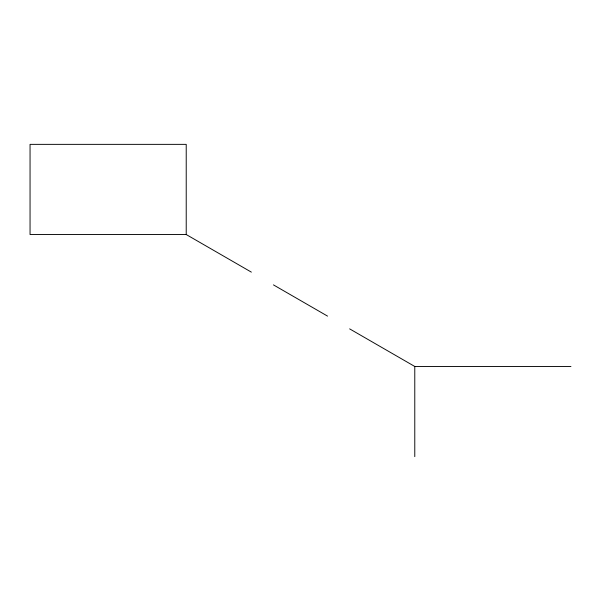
<?xml version="1.0" encoding="UTF-8"?>
<svg xmlns="http://www.w3.org/2000/svg" width="601" height="601" viewBox="0 0 601 601"><rect width="100%" height="100%" fill="white"/><g stroke="black" fill="none" stroke-linecap="round" stroke-linejoin="round"><path stroke-width="0.9" d="M186.22 234.525L30.05 234.525L30.05 144.36L186.22 144.36L186.22 234.525L251.361 272.133M349.639 328.867L414.78 366.475L570.95 366.475M273.447 284.882L327.553 316.118M414.78 366.475L414.78 456.64"/></g></svg>
